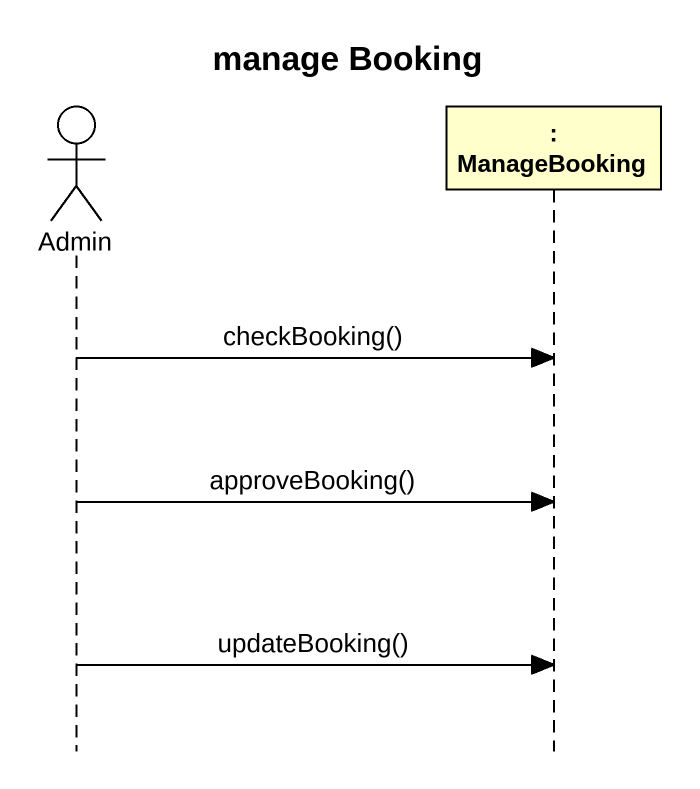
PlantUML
@startuml
title manage Booking
hide footbox
actor Admin
participant ": ManageBooking" as ManageBooking

Admin -> ManageBooking : checkBooking()
Admin -> ManageBooking : approveBooking()
Admin -> ManageBooking : updateBooking()
@enduml
